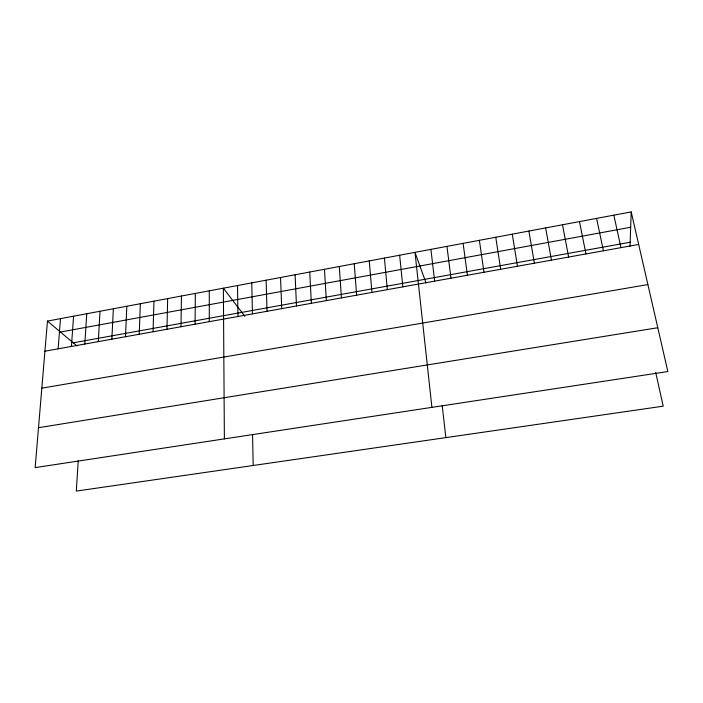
<?xml version="1.0" encoding="UTF-8"?>
<svg xmlns="http://www.w3.org/2000/svg" width="703" height="703" viewBox="0 0 703 703"><rect width="100%" height="100%" fill="white"/><g stroke="black" fill="none" stroke-linecap="round" stroke-linejoin="round"><path stroke-width="1.05" d="M209.283 321.658L209.301 290.822M195.083 324.206L195.329 293.432M180.987 326.746L181.453 296.025M166.971 329.268L167.657 298.608M153.052 331.763L153.957 301.165M630.02 246.235L631.206 211.919L47.461 321.086L35.15 467.609L667.85 371.544L631.206 211.919M139.229 334.25L140.345 303.714M125.494 336.719L126.821 306.244M111.847 339.18L113.376 308.758M98.288 341.614L100.028 311.253M84.817 344.039L86.759 313.74M78.235 460.764L76.302 491.081L663.21 406.176L655.679 372.423M71.434 346.438L73.578 316.201M58.138 348.829L60.476 318.652M60.458 332.044L630.67 227.262M73.244 342.818L630.152 242.245M44.93 351.21L638.675 244.459M41.82 388.161L647.885 284.566M38.498 427.705L657.788 327.73M47.461 321.086L76.987 345.973M244.881 316.376L223.369 288.186L224.38 438.874M426.009 282.905L414.99 252.351L431.914 407.362M613.833 215.171L620.969 247.641M596.592 218.396L603.394 250.795M579.474 221.594L585.951 253.932M562.488 224.775L568.639 257.043M545.625 227.93L551.46 260.136M528.876 231.059L534.403 263.203M512.259 234.169L517.478 266.244M495.756 237.254L500.668 269.267M479.367 240.312L483.989 272.272M463.101 243.361L467.425 275.242M446.95 246.375L450.983 278.203M430.913 249.38L434.656 281.138M442.187 405.482L445.86 437.618M399.647 255.224L402.837 286.859M384.409 258.071L387.327 289.645M369.268 260.901L371.922 292.413M354.233 263.713L356.632 295.163M339.294 266.507L341.438 297.896M324.47 269.284L326.35 300.612M309.733 272.035L311.367 303.301M295.093 274.776L296.49 305.981M280.559 277.492L281.71 308.635M266.121 280.198L267.026 311.28M251.771 282.878L252.447 313.898M252.553 434.287L253.194 465.491M237.526 285.541L237.957 316.499"/></g></svg>
